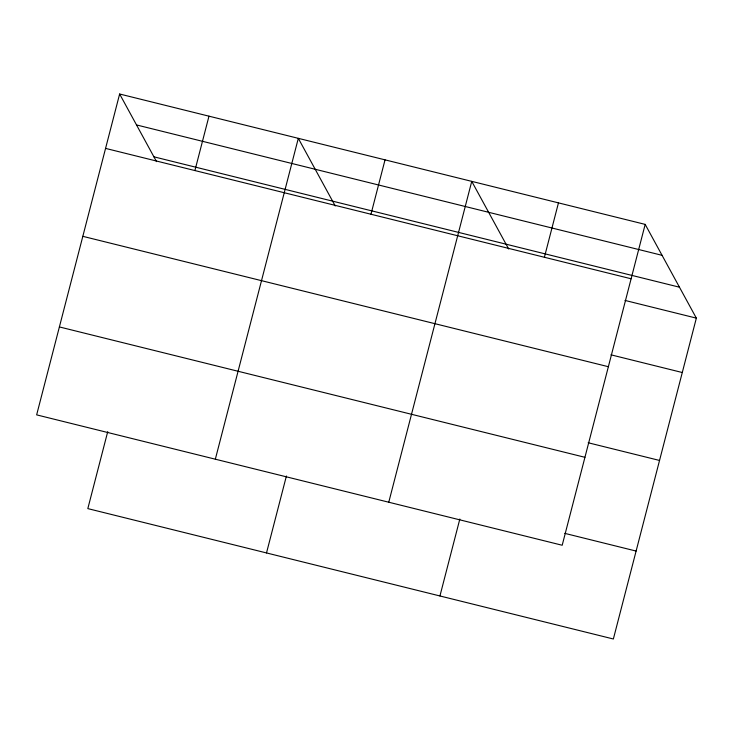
<?xml version="1.0" encoding="UTF-8"?>
<svg xmlns="http://www.w3.org/2000/svg" width="733" height="733" viewBox="0 0 733 733"><rect width="100%" height="100%" fill="white"/><g stroke="black" fill="none" stroke-linecap="round" stroke-linejoin="round"><path stroke-width="1.1" d="M119.635 94.007L36.65 414.869L562.193 545.251L645.177 224.39L119.635 94.007L156.55 161.645M107.724 431.673L87.823 508.61L613.365 638.993L696.35 318.131L645.177 224.39M194.905 170.56L208.978 116.171M215.337 459.197L298.313 138.335L335.238 205.973M266.51 552.939L286.411 476.001M370.962 214.238L385.036 159.849M388.765 502.224L471.75 181.363L508.675 249M439.937 595.966L459.838 519.028M544.399 257.265L558.464 202.876M136.521 124.94L662.064 255.322M153.912 156.816L679.464 287.199M105.561 148.396L631.113 278.778M625.002 300.429L696.35 318.131M610.937 354.818L682.286 372.52M82.82 236.328L608.372 366.711M588.196 442.759L659.544 460.452M59.391 326.936L584.943 457.31M564.767 533.358L636.107 551.06"/></g></svg>
